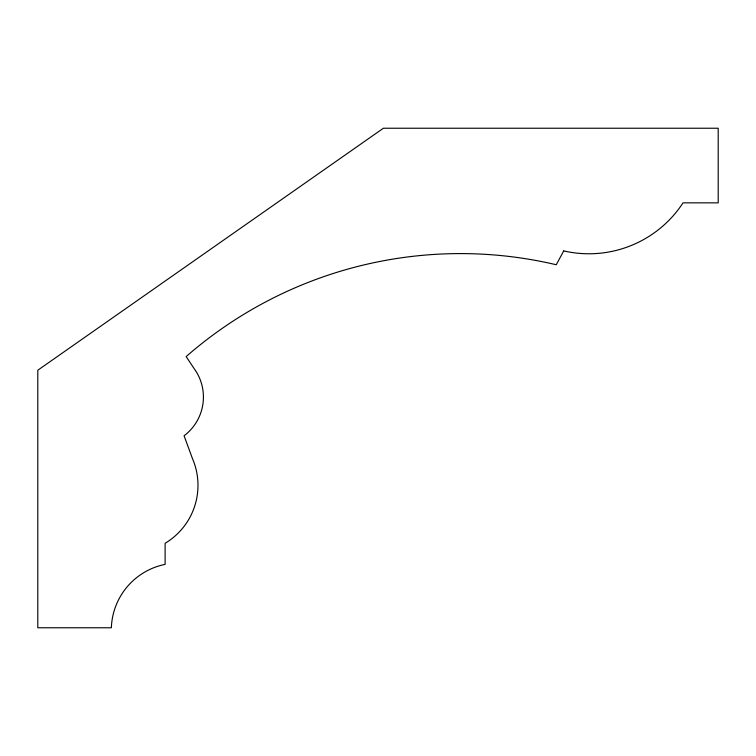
<?xml version="1.0" encoding="UTF-8"?>
<svg xmlns="http://www.w3.org/2000/svg" width="756" height="756" viewBox="0 0 756 756"><rect width="100%" height="100%" fill="white"/><g stroke="black" fill="none" stroke-linecap="round" stroke-linejoin="round"><path stroke-width="1.13" d="M563.73 250.916L556.246 264.751A416.764 416.764 0 0 0 186.137 356.596L196.428 372.018A48.365 48.365 0 0 1 184.077 435.768L192.421 458.495A67.501 67.501 0 0 1 165.11 543.28L165.11 564.373A67.067 67.067 0 0 0 111.359 627.763L37.8 627.763L37.8 370.223L383.396 128.236L718.2 128.236L718.2 202.854L683.037 202.854A112.436 112.436 0 0 1 563.73 250.916"/></g></svg>
